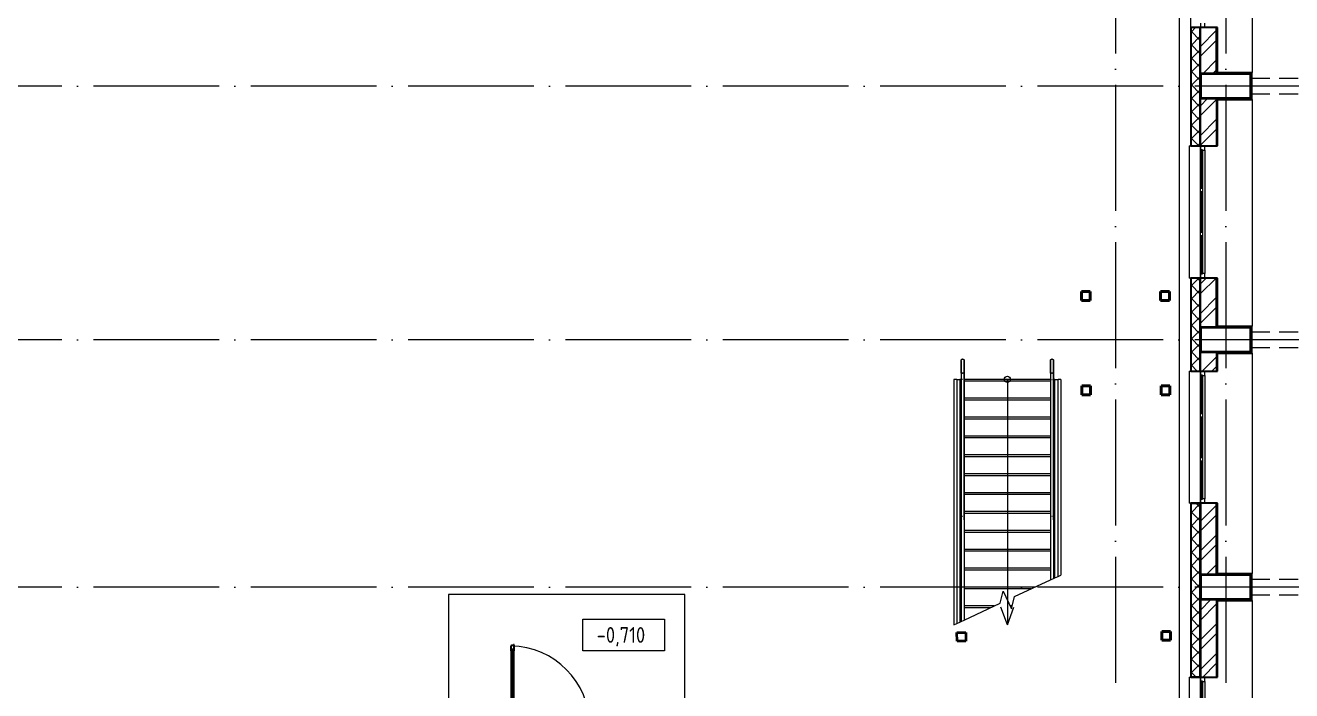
# Model space of a CAD drawing. Header units: millimetres. Extents: x -88595 to 880822, y -1054509 to -148035.
# Drawn here: x 159889 to 180012, y -265129 to -254557 of the extents above; entities that cross this region are included whole.
import ezdxf

# ---------------------------------------------------------------- set-up
doc = ezdxf.new("R2010")
doc.units = ezdxf.units.MM
doc.linetypes.add('ADSK_Линия сетки', pattern=[25, 20, -2.5, 0, -2.5])
doc.linetypes.add('ADSK_Сверху', pattern=[4.5, 3, -1.5])
for name, color, linetype, lineweight in [('_ Окна', 7, 'Continuous', 30), ('Аннотация', 7, 'Continuous', 20), ('Двери', 7, 'Continuous', 9), ('Лестницы', 7, 'Continuous', 9), ('Линии', 7, 'Continuous', 9), ('Несущие колонны', 7, 'Continuous', 18), ('Оборудование', 7, 'Continuous', 18), ('Ограждение', 7, 'Continuous', 9), ('Окна', 7, 'Continuous', 9), ('Оси', 7, 'Continuous', 9), ('Отметки', 7, 'Continuous', 9), ('Перекрытие', 7, 'Continuous', 18), ('Стены', 7, 'Continuous', 18), ('Стены внутренние', 7, 'Continuous', 18), ('Стены наружные', 7, 'Continuous', 18), ('Стены штриховка', 7, 'Continuous', 9), ('Узлы', 7, 'Continuous', 18)]:
    doc.layers.add(name, color=color, linetype=linetype, lineweight=lineweight)
doc.layers.add('Двери открывание', color=7, linetype='Continuous', lineweight=9, true_color=0xc0c0c0)
doc.styles.add('GOST Common_3', font='GOST_Common.ttf', dxfattribs={"width": 0.9, "height": 2.5})

# ---------------------------------------------------------------- blocks, each defined once
blk = doc.blocks.new('1 этаж')
at = {"layer": '_ Окна', "lineweight": 18}
for p, q in [((214693, 673793), (214693, 673723)), ((214763, 673723), (214763, 673793)), ((214693, 671843), (214693, 671773)), ((214693, 671773), (214703, 671773)), ((214723, 671773), (214763, 671773)), ((214763, 671773), (214763, 671843)), ((214703, 669813), (214693, 669813)), ((214693, 669813), (214693, 669743)), ((214763, 669813), (214723, 669813)), ((214763, 669743), (214763, 669813)), ((214693, 668263), (214693, 668193)), ((214693, 668193), (214703, 668193)), ((214723, 668193), (214763, 668193)), ((214763, 668193), (214763, 668263)), ((214703, 666233), (214693, 666233)), ((214693, 666233), (214693, 666163)), ((214763, 666233), (214723, 666233)), ((214763, 666163), (214763, 666233)), ((214693, 663403), (214693, 663333)), ((214693, 663333), (214703, 663333)), ((214723, 663333), (214763, 663333)), ((214763, 663333), (214763, 663403))]:
    blk.add_line(p, q, dxfattribs=at)
at = {"layer": '_ Окна'}
for p, q in [((214723, 671773), (214703, 671773)), ((214703, 671773), (214703, 671178)), ((214723, 671178), (214723, 671773)), ((214703, 671178), (214723, 671178)), ((214723, 671108), (214703, 671108)), ((214703, 671108), (214703, 670478)), ((214723, 670478), (214723, 671108)), ((214703, 670478), (214723, 670478)), ((214723, 670408), (214703, 670408)), ((214703, 670408), (214703, 669813)), ((214723, 669813), (214723, 670408)), ((214703, 669813), (214723, 669813)), ((214723, 668193), (214703, 668193)), ((214703, 668193), (214703, 667598)), ((214723, 667598), (214723, 668193)), ((214703, 667598), (214723, 667598)), ((214723, 667528), (214703, 667528)), ((214703, 667528), (214703, 666898)), ((214723, 666898), (214723, 667528)), ((214703, 666898), (214723, 666898)), ((214723, 666828), (214703, 666828)), ((214703, 666828), (214703, 666233)), ((214723, 666233), (214723, 666828)), ((214703, 666233), (214723, 666233)), ((214723, 663333), (214703, 663333)), ((214703, 663333), (214703, 662738)), ((214723, 662738), (214723, 663333))]:
    blk.add_line(p, q, dxfattribs=at)
at = {"layer": 'Аннотация', "lineweight": 20}
for p, q in [((211623, 664232), (211520, 664514)), ((211623, 664232), (211725, 664514)), ((204877, 663820), (204877, 664320)), ((204877, 664320), (206177, 664320)), ((206177, 664320), (206177, 663820)), ((206177, 663820), (204877, 663820))]:
    blk.add_line(p, q, dxfattribs=at)
blk.add_circle((211623, 668132), 50, dxfattribs=at)
at = {"layer": 'Двери', "lineweight": 30}
for p, q in [((203743, 663897), (203735, 663897)), ((203735, 663897), (203735, 663821)), ((203777, 663906), (203743, 663906)), ((203743, 663906), (203743, 663897)), ((203785, 663915), (203777, 663915)), ((203777, 663915), (203777, 663906)), ((203785, 663821), (203785, 663915)), ((203744, 663821), (203735, 663821)), ((203744, 663839), (203744, 663821)), ((203765, 663839), (203744, 663839)), ((203765, 663821), (203765, 663839)), ((203785, 663821), (203765, 663821))]:
    blk.add_line(p, q, dxfattribs=at)
at = {"layer": 'Двери'}
for p, q in [((203735, 663821), (203735, 662725)), ((203744, 663839), (203744, 662707)), ((203765, 663839), (203744, 663839)), ((203765, 662707), (203765, 663839)), ((203785, 662725), (203785, 663821))]:
    blk.add_line(p, q, dxfattribs=at)
at = {"layer": 'Двери открывание'}
blk.add_arc((203717, 662631), 1266, 0, 89.1853, dxfattribs=at)
at = {"layer": 'Лестницы'}
for p, q in [((210818, 668132), (210773, 668132)), ((210773, 668132), (210773, 664232)), ((210888, 668132), (210868, 668132)), ((210888, 668102), (210868, 668102)), ((212308, 668132), (210938, 668132)), ((212308, 668102), (210938, 668102)), ((212378, 668132), (212358, 668132)), ((212378, 668102), (212358, 668102)), ((212473, 668132), (212428, 668132)), ((212473, 668132), (212473, 665024)), ((210888, 667832), (210868, 667832)), ((210888, 667802), (210868, 667802)), ((212308, 667832), (210938, 667832)), ((212308, 667802), (210938, 667802)), ((212378, 667832), (212358, 667832)), ((212378, 667802), (212358, 667802)), ((210888, 667532), (210868, 667532)), ((210888, 667502), (210868, 667502)), ((212308, 667532), (210938, 667532)), ((212308, 667502), (210938, 667502)), ((212378, 667532), (212358, 667532)), ((212378, 667502), (212358, 667502)), ((210888, 667232), (210868, 667232)), ((210888, 667202), (210868, 667202)), ((212308, 667232), (210938, 667232)), ((212308, 667202), (210938, 667202)), ((212378, 667232), (212358, 667232)), ((212378, 667202), (212358, 667202)), ((210888, 666932), (210868, 666932)), ((210888, 666902), (210868, 666902)), ((212308, 666932), (210938, 666932)), ((212308, 666902), (210938, 666902)), ((212378, 666932), (212358, 666932)), ((212378, 666902), (212358, 666902)), ((210888, 666632), (210868, 666632)), ((210888, 666602), (210868, 666602)), ((212308, 666632), (210938, 666632)), ((212308, 666602), (210938, 666602)), ((212378, 666632), (212358, 666632)), ((212378, 666602), (212358, 666602)), ((210888, 666332), (210868, 666332)), ((210888, 666302), (210868, 666302)), ((212308, 666332), (210938, 666332)), ((212308, 666302), (210938, 666302)), ((212378, 666332), (212358, 666332)), ((212378, 666302), (212358, 666302)), ((210888, 666032), (210868, 666032)), ((210888, 666002), (210868, 666002)), ((212308, 666032), (210938, 666032)), ((212308, 666002), (210938, 666002)), ((212378, 666032), (212358, 666032)), ((212378, 666002), (212358, 666002)), ((210888, 665732), (210868, 665732)), ((210888, 665702), (210868, 665702)), ((212308, 665732), (210938, 665732)), ((212308, 665702), (210938, 665702)), ((212378, 665732), (212358, 665732)), ((212378, 665702), (212358, 665702)), ((210888, 665432), (210868, 665432)), ((210888, 665402), (210868, 665402)), ((212308, 665432), (210938, 665432)), ((212308, 665402), (210938, 665402)), ((212378, 665432), (212358, 665432)), ((212378, 665402), (212358, 665402)), ((210888, 665132), (210868, 665132)), ((210888, 665102), (210868, 665102)), ((212308, 665132), (210938, 665132)), ((212308, 665102), (210938, 665102)), ((212378, 665132), (212358, 665132)), ((212378, 665102), (212358, 665102)), ((211736, 664681), (212308, 664947)), ((212358, 664971), (212378, 664980)), ((212428, 665003), (212473, 665024)), ((210888, 664832), (210868, 664832)), ((210888, 664802), (210868, 664802)), ((212059, 664832), (210938, 664832)), ((211995, 664802), (210938, 664802)), ((211509, 664575), (211556, 664770)), ((211556, 664770), (211689, 664486)), ((211689, 664486), (211736, 664681)), ((210888, 664532), (210868, 664532)), ((210888, 664502), (210868, 664502)), ((210938, 664309), (211509, 664575)), ((211416, 664532), (210938, 664532)), ((211352, 664502), (210938, 664502)), ((211700, 664532), (211667, 664532)), ((211692, 664502), (211681, 664502)), ((210868, 664276), (210888, 664285)), ((210773, 664232), (210818, 664253))]:
    blk.add_line(p, q, dxfattribs=at)
at = {"layer": 'Линии', "linetype": 'ADSK_Сверху', "ltscale": 100}
for p, q in [((215493, 672918), (217243, 672918)), ((215493, 672668), (217243, 672668)), ((215493, 668888), (217243, 668888)), ((215493, 668638), (217243, 668638)), ((215493, 664958), (217243, 664958)), ((215493, 664708), (217243, 664708))]:
    blk.add_line(p, q, dxfattribs=at)
at = {"layer": 'Несущие колонны', "lineweight": 40}
for p, q in [((214693, 672993), (215493, 672993)), ((214693, 672593), (214693, 672993)), ((214693, 672993), (214693, 672593)), ((215493, 672993), (214943, 672993)), ((215493, 672993), (215493, 672593)), ((215493, 672593), (215493, 672993)), ((215493, 672593), (214693, 672593)), ((214943, 672593), (215493, 672593)), ((212799, 669387), (212799, 669527)), ((212799, 669527), (212939, 669527)), ((212939, 669527), (212799, 669527)), ((212799, 669527), (212799, 669387)), ((212939, 669527), (212939, 669387)), ((212939, 669387), (212939, 669527)), ((214059, 669387), (214059, 669527)), ((214059, 669527), (214199, 669527)), ((214199, 669527), (214059, 669527)), ((214059, 669527), (214059, 669387)), ((214199, 669527), (214199, 669387)), ((214199, 669387), (214199, 669527)), ((212939, 669387), (212799, 669387)), ((212799, 669387), (212939, 669387)), ((214199, 669387), (214059, 669387)), ((214059, 669387), (214199, 669387)), ((214693, 668963), (215493, 668963)), ((214693, 668563), (214693, 668963)), ((214693, 668963), (214693, 668563)), ((215493, 668963), (214943, 668963)), ((215493, 668963), (215493, 668563)), ((215493, 668563), (215493, 668963)), ((215493, 668563), (214693, 668563)), ((214943, 668563), (215493, 668563)), ((212807, 667889), (212807, 668029)), ((212807, 668029), (212947, 668029)), ((212947, 668029), (212807, 668029)), ((212807, 668029), (212807, 667889)), ((212947, 668029), (212947, 667889)), ((212947, 667889), (212947, 668029)), ((214067, 667889), (214067, 668029)), ((214067, 668029), (214207, 668029)), ((214207, 668029), (214067, 668029)), ((214067, 668029), (214067, 667889)), ((214207, 668029), (214207, 667889)), ((214207, 667889), (214207, 668029)), ((212947, 667889), (212807, 667889)), ((212807, 667889), (212947, 667889)), ((214207, 667889), (214067, 667889)), ((214067, 667889), (214207, 667889)), ((214693, 665033), (215493, 665033)), ((214693, 664633), (214693, 665033)), ((214693, 665033), (214693, 664633)), ((215493, 665033), (214943, 665033)), ((215493, 665033), (215493, 664633)), ((215493, 664633), (215493, 665033)), ((215493, 664633), (214693, 664633)), ((214943, 664633), (215493, 664633)), ((210822, 664112), (210962, 664113)), ((210823, 663972), (210822, 664112)), ((210962, 664113), (210963, 663973)), ((214077, 663987), (214076, 664127)), ((214076, 664127), (214216, 664127)), ((214216, 664127), (214076, 664127)), ((214076, 664127), (214077, 663987)), ((214216, 664127), (214217, 663987)), ((214217, 663987), (214216, 664127)), ((210963, 663973), (210823, 663972)), ((214217, 663987), (214077, 663987)), ((214077, 663987), (214217, 663987))]:
    blk.add_line(p, q, dxfattribs=at)
at = {"layer": 'Несущие колонны'}
for p, q in [((214943, 672993), (214693, 672993)), ((214693, 672593), (214943, 672593)), ((214943, 668963), (214693, 668963)), ((214693, 668563), (214943, 668563)), ((214943, 665033), (214693, 665033)), ((214693, 664633), (214943, 664633)), ((210822, 664112), (210962, 664113)), ((210823, 663972), (210822, 664112)), ((210962, 664113), (210963, 663973)), ((210963, 663973), (210823, 663972))]:
    blk.add_line(p, q, dxfattribs=at)
at = {"layer": 'Ограждение'}
for p, q in [((215513, 676398), (215513, 673008)), ((215513, 673008), (215508, 673008)), ((215508, 672578), (215513, 672578)), ((215513, 672578), (215513, 668978)), ((215513, 668978), (215508, 668978)), ((215508, 668548), (215513, 668548)), ((215513, 668548), (215513, 665048)), ((210818, 668132), (210868, 668132)), ((210818, 668132), (210818, 664253)), ((210868, 668132), (210868, 664276)), ((210888, 668232), (210888, 668131)), ((210938, 668232), (210888, 668232)), ((210888, 668232), (210888, 668132)), ((210888, 668132), (210888, 664285)), ((210888, 668125), (210888, 665900)), ((210915, 668232), (210910, 668232)), ((210910, 668232), (210913, 668232)), ((210913, 668232), (210915, 668232)), ((210938, 668131), (210938, 668232)), ((210938, 668232), (210938, 668132)), ((210938, 668132), (210938, 664309)), ((210938, 665900), (210938, 668125)), ((212308, 668232), (212308, 668131)), ((212358, 668232), (212308, 668232)), ((212308, 668232), (212308, 668132)), ((212308, 668132), (212308, 664947)), ((212308, 668125), (212308, 665900)), ((212335, 668232), (212330, 668232)), ((212330, 668232), (212333, 668232)), ((212333, 668232), (212335, 668232)), ((212358, 668131), (212358, 668232)), ((212358, 668232), (212358, 668132)), ((212358, 668132), (212358, 664971)), ((212358, 665900), (212358, 668125)), ((212378, 668132), (212428, 668132)), ((212378, 664980), (212378, 668132)), ((212428, 665003), (212428, 668132)), ((212308, 664947), (212358, 664971)), ((212378, 664980), (212428, 665003)), ((212378, 664980), (212428, 665003)), ((215513, 665048), (215508, 665048)), ((215508, 664618), (215513, 664618)), ((215513, 664618), (215513, 661228)), ((210888, 664285), (210938, 664309)), ((210818, 664253), (210868, 664276)), ((210818, 664253), (210868, 664276))]:
    blk.add_line(p, q, dxfattribs=at)
at = {"layer": 'Ограждение', "flags": 128}
for points in [[(210888, 668432), (210888, 668433), (210888, 668434), (210888, 668435), (210888, 668436), (210888, 668437), (210888, 668438), (210889, 668439), (210889, 668439), (210889, 668440), (210890, 668441), (210890, 668442), (210890, 668443), (210891, 668444), (210891, 668445), (210892, 668446), (210892, 668447), (210893, 668447), (210894, 668448), (210894, 668449), (210895, 668450), (210896, 668450), (210897, 668451), (210897, 668451), (210898, 668452), (210899, 668453), (210900, 668453), (210901, 668454), (210902, 668454), (210903, 668455), (210903, 668455), (210904, 668455), (210905, 668456), (210906, 668456), (210907, 668456), (210908, 668456), (210909, 668456), (210910, 668457), (210911, 668457), (210912, 668457), (210913, 668457)], [(210888, 668232), (210888, 668240), (210888, 668248), (210888, 668256), (210888, 668263), (210888, 668271), (210888, 668279), (210888, 668287), (210888, 668295), (210888, 668302), (210888, 668309), (210888, 668317), (210888, 668324), (210888, 668331), (210888, 668338), (210888, 668345), (210888, 668351), (210888, 668357), (210888, 668363), (210888, 668369), (210888, 668375), (210888, 668381), (210888, 668386), (210888, 668391), (210888, 668395), (210888, 668400), (210888, 668404), (210888, 668408), (210888, 668412), (210888, 668415), (210888, 668418), (210888, 668421), (210888, 668423), (210888, 668425), (210888, 668427), (210888, 668429), (210888, 668430), (210888, 668431), (210888, 668431), (210888, 668432), (210888, 668432)], [(210888, 668432), (210888, 668431), (210888, 668431), (210888, 668430), (210888, 668429), (210888, 668428), (210888, 668426), (210888, 668424), (210888, 668421), (210888, 668419), (210888, 668416), (210888, 668413), (210888, 668409), (210888, 668405), (210888, 668401), (210888, 668397), (210888, 668392), (210888, 668387), (210888, 668382), (210888, 668377), (210888, 668371), (210888, 668365), (210888, 668359), (210888, 668353), (210888, 668346), (210888, 668340), (210888, 668333), (210888, 668326), (210888, 668319), (210888, 668311), (210888, 668304), (210888, 668297), (210888, 668289), (210888, 668281), (210888, 668273), (210888, 668266), (210888, 668258), (210888, 668250), (210888, 668242), (210888, 668234), (210888, 668232)], [(210913, 668457), (210914, 668457), (210915, 668457), (210916, 668456), (210917, 668456), (210917, 668456), (210918, 668456), (210919, 668456), (210920, 668455), (210921, 668455), (210922, 668455), (210923, 668454), (210924, 668454), (210925, 668453), (210926, 668453), (210927, 668452), (210927, 668452), (210928, 668451), (210929, 668450), (210930, 668450), (210930, 668449), (210931, 668448), (210932, 668448), (210932, 668447), (210933, 668446), (210934, 668445), (210934, 668444), (210935, 668443), (210935, 668443), (210935, 668442), (210936, 668441), (210936, 668440), (210936, 668439), (210937, 668438), (210937, 668437), (210937, 668436), (210937, 668435), (210937, 668434), (210937, 668433), (210938, 668432), (210938, 668432)], [(210938, 668232), (210938, 668240), (210938, 668248), (210938, 668256), (210938, 668263), (210938, 668271), (210938, 668279), (210938, 668287), (210938, 668295), (210938, 668302), (210938, 668309), (210938, 668317), (210938, 668324), (210938, 668331), (210938, 668338), (210938, 668345), (210938, 668351), (210938, 668357), (210938, 668363), (210938, 668369), (210938, 668375), (210938, 668381), (210938, 668386), (210938, 668391), (210938, 668395), (210938, 668400), (210938, 668404), (210938, 668408), (210938, 668412), (210938, 668415), (210938, 668418), (210938, 668421), (210938, 668423), (210938, 668425), (210938, 668427), (210938, 668429), (210938, 668430), (210938, 668431), (210938, 668431), (210938, 668432), (210938, 668432)], [(210938, 668432), (210938, 668431), (210938, 668431), (210938, 668430), (210938, 668429), (210938, 668428), (210938, 668426), (210938, 668424), (210938, 668421), (210938, 668419), (210938, 668416), (210938, 668413), (210938, 668409), (210938, 668405), (210938, 668401), (210938, 668397), (210938, 668392), (210938, 668387), (210938, 668382), (210938, 668377), (210938, 668371), (210938, 668365), (210938, 668359), (210938, 668353), (210938, 668346), (210938, 668340), (210938, 668333), (210938, 668326), (210938, 668319), (210938, 668311), (210938, 668304), (210938, 668297), (210938, 668289), (210938, 668281), (210938, 668273), (210938, 668266), (210938, 668258), (210938, 668250), (210938, 668242), (210938, 668234), (210938, 668232)], [(212308, 668432), (212308, 668433), (212308, 668434), (212308, 668435), (212308, 668436), (212308, 668437), (212308, 668438), (212309, 668439), (212309, 668439), (212309, 668440), (212310, 668441), (212310, 668442), (212310, 668443), (212311, 668444), (212311, 668445), (212312, 668446), (212312, 668447), (212313, 668447), (212314, 668448), (212314, 668449), (212315, 668450), (212316, 668450), (212317, 668451), (212317, 668451), (212318, 668452), (212319, 668453), (212320, 668453), (212321, 668454), (212322, 668454), (212323, 668455), (212323, 668455), (212324, 668455), (212325, 668456), (212326, 668456), (212327, 668456), (212328, 668456), (212329, 668456), (212330, 668457), (212331, 668457), (212332, 668457), (212333, 668457)], [(212308, 668232), (212308, 668240), (212308, 668248), (212308, 668256), (212308, 668263), (212308, 668271), (212308, 668279), (212308, 668287), (212308, 668295), (212308, 668302), (212308, 668309), (212308, 668317), (212308, 668324), (212308, 668331), (212308, 668338), (212308, 668345), (212308, 668351), (212308, 668357), (212308, 668363), (212308, 668369), (212308, 668375), (212308, 668381), (212308, 668386), (212308, 668391), (212308, 668395), (212308, 668400), (212308, 668404), (212308, 668408), (212308, 668412), (212308, 668415), (212308, 668418), (212308, 668421), (212308, 668423), (212308, 668425), (212308, 668427), (212308, 668429), (212308, 668430), (212308, 668431), (212308, 668431), (212308, 668432), (212308, 668432)], [(212308, 668432), (212308, 668431), (212308, 668431), (212308, 668430), (212308, 668429), (212308, 668428), (212308, 668426), (212308, 668424), (212308, 668421), (212308, 668419), (212308, 668416), (212308, 668413), (212308, 668409), (212308, 668405), (212308, 668401), (212308, 668397), (212308, 668392), (212308, 668387), (212308, 668382), (212308, 668377), (212308, 668371), (212308, 668365), (212308, 668359), (212308, 668353), (212308, 668346), (212308, 668340), (212308, 668333), (212308, 668326), (212308, 668319), (212308, 668311), (212308, 668304), (212308, 668297), (212308, 668289), (212308, 668281), (212308, 668273), (212308, 668266), (212308, 668258), (212308, 668250), (212308, 668242), (212308, 668234), (212308, 668232)], [(212333, 668457), (212334, 668457), (212335, 668457), (212336, 668456), (212337, 668456), (212337, 668456), (212338, 668456), (212339, 668456), (212340, 668455), (212341, 668455), (212342, 668455), (212343, 668454), (212344, 668454), (212345, 668453), (212346, 668453), (212347, 668452), (212347, 668452), (212348, 668451), (212349, 668450), (212350, 668450), (212350, 668449), (212351, 668448), (212352, 668448), (212352, 668447), (212353, 668446), (212354, 668445), (212354, 668444), (212355, 668443), (212355, 668443), (212355, 668442), (212356, 668441), (212356, 668440), (212356, 668439), (212357, 668438), (212357, 668437), (212357, 668436), (212357, 668435), (212357, 668434), (212357, 668433), (212358, 668432), (212358, 668432)], [(212358, 668232), (212358, 668240), (212358, 668248), (212358, 668256), (212358, 668263), (212358, 668271), (212358, 668279), (212358, 668287), (212358, 668295), (212358, 668302), (212358, 668309), (212358, 668317), (212358, 668324), (212358, 668331), (212358, 668338), (212358, 668345), (212358, 668351), (212358, 668357), (212358, 668363), (212358, 668369), (212358, 668375), (212358, 668381), (212358, 668386), (212358, 668391), (212358, 668395), (212358, 668400), (212358, 668404), (212358, 668408), (212358, 668412), (212358, 668415), (212358, 668418), (212358, 668421), (212358, 668423), (212358, 668425), (212358, 668427), (212358, 668429), (212358, 668430), (212358, 668431), (212358, 668431), (212358, 668432), (212358, 668432)], [(212358, 668432), (212358, 668431), (212358, 668431), (212358, 668430), (212358, 668429), (212358, 668428), (212358, 668426), (212358, 668424), (212358, 668421), (212358, 668419), (212358, 668416), (212358, 668413), (212358, 668409), (212358, 668405), (212358, 668401), (212358, 668397), (212358, 668392), (212358, 668387), (212358, 668382), (212358, 668377), (212358, 668371), (212358, 668365), (212358, 668359), (212358, 668353), (212358, 668346), (212358, 668340), (212358, 668333), (212358, 668326), (212358, 668319), (212358, 668311), (212358, 668304), (212358, 668297), (212358, 668289), (212358, 668281), (212358, 668273), (212358, 668266), (212358, 668258), (212358, 668250), (212358, 668242), (212358, 668234), (212358, 668232)], [(210915, 665954), (210913, 665954), (210910, 665954)], [(212335, 665954), (212333, 665954), (212330, 665954)]]:
    blk.add_lwpolyline(points, dxfattribs=at)
at = {"layer": 'Ограждение'}
for points in [[(210915, 668132), (210914, 668132), (210913, 668132), (210911, 668132), (210910, 668132)], [(212330, 668132), (212331, 668132), (212333, 668132), (212334, 668132), (212335, 668132)]]:
    blk.add_open_spline(points, degree=3, dxfattribs=at)
at = {"layer": 'Окна'}
for p, q in [((214513, 671843), (214543, 671843)), ((214513, 671843), (214513, 669743)), ((214692, 669743), (214692, 671843)), ((214693, 669813), (214693, 671773)), ((214763, 671773), (214763, 669813)), ((214723, 671178), (214723, 671108)), ((214723, 670478), (214723, 670408)), ((214543, 669743), (214513, 669743)), ((214513, 668263), (214543, 668263)), ((214513, 668263), (214513, 666163)), ((214692, 666163), (214692, 668263)), ((214693, 666233), (214693, 668193)), ((214763, 668193), (214763, 666233)), ((214723, 667598), (214723, 667528)), ((214723, 666898), (214723, 666828)), ((214543, 666163), (214513, 666163)), ((214513, 663403), (214543, 663403)), ((214513, 663403), (214513, 661303)), ((214692, 661303), (214692, 663403)), ((214693, 661373), (214693, 663333)), ((214763, 663333), (214763, 661373))]:
    blk.add_line(p, q, dxfattribs=at)
at = {"layer": 'Оси', "linetype": 'ADSK_Линия сетки', "ltscale": 100}
for p, q in [((213343, 697813), (213343, 631836)), ((215093, 697813), (215093, 631836)), ((221600, 672793), (175520, 672793)), ((221600, 668763), (175520, 668763)), ((221600, 664833), (175520, 664833))]:
    blk.add_line(p, q, dxfattribs=at)
at = {"layer": 'Отметки', "lineweight": 20}
blk.add_line((205566, 663820), (205527, 663820), dxfattribs=at)
at = {"layer": 'Перекрытие', "color": 49, "ltscale": 100, "true_color": 0x464646}
for p, q in [((206498, 664715), (202743, 664715)), ((202743, 664715), (202743, 662765)), ((206498, 662765), (206498, 664715))]:
    blk.add_line(p, q, dxfattribs=at)
at = {"layer": 'Стены'}
for p, q in [((214358, 660965), (214358, 676661)), ((214538, 671843), (214538, 676534)), ((214538, 668263), (214538, 669743)), ((214538, 663403), (214538, 666163))]:
    blk.add_line(p, q, dxfattribs=at)
at = {"layer": 'Стены внутренние'}
blk.add_line((214541, 673723), (214541, 675823), dxfattribs=at)
at = {"layer": 'Стены внутренние', "lineweight": 30}
for p, q in [((214541, 673723), (214541, 671843)), ((214683, 673723), (214541, 673723)), ((214541, 671843), (214683, 671843)), ((214541, 669743), (214541, 668263)), ((214683, 669743), (214541, 669743)), ((214541, 668263), (214683, 668263)), ((214541, 666163), (214541, 663403)), ((214683, 666163), (214541, 666163)), ((214541, 663403), (214683, 663403))]:
    blk.add_line(p, q, dxfattribs=at)
at = {"layer": 'Стены внутренние', "linetype": 'Continuous', "lineweight": 9}
for p, q in [((214543, 673701), (214542, 673702)), ((214543, 673650), (214613, 673721)), ((214683, 673524), (214543, 673664)), ((214543, 673438), (214683, 673578)), ((214683, 673312), (214543, 673452)), ((214543, 673226), (214683, 673366)), ((214683, 673100), (214543, 673240)), ((214543, 673014), (214683, 673154)), ((214683, 672888), (214543, 673028)), ((214543, 672802), (214683, 672942)), ((214683, 672676), (214543, 672816)), ((214543, 672590), (214683, 672730)), ((214683, 672464), (214543, 672604)), ((214543, 672377), (214683, 672517)), ((214683, 672252), (214543, 672392)), ((214543, 672165), (214683, 672305)), ((214683, 672039), (214543, 672179)), ((214543, 671953), (214683, 672093)), ((214665, 671845), (214543, 671967)), ((214604, 671845), (214604, 671844)), ((214646, 671845), (214683, 671881)), ((214543, 669620), (214664, 669741)), ((214600, 669741), (214599, 669743)), ((214683, 669706), (214648, 669741)), ((214683, 669494), (214543, 669634)), ((214543, 669408), (214683, 669548)), ((214683, 669282), (214543, 669422)), ((214543, 669195), (214683, 669335)), ((214683, 669070), (214543, 669210)), ((214543, 668983), (214683, 669123)), ((214683, 668858), (214543, 668998)), ((214543, 668771), (214683, 668911)), ((214683, 668645), (214543, 668785)), ((214543, 668559), (214683, 668699)), ((214683, 668433), (214543, 668573)), ((214543, 668347), (214683, 668487)), ((214639, 668265), (214543, 668361)), ((214542, 668282), (214541, 668280)), ((214673, 668265), (214683, 668275)), ((214543, 666013), (214683, 666153)), ((214683, 666100), (214622, 666161)), ((214683, 665888), (214543, 666028)), ((214543, 665801), (214683, 665941)), ((214683, 665676), (214543, 665816)), ((214543, 665589), (214683, 665729)), ((214683, 665463), (214543, 665603)), ((214543, 665377), (214683, 665517)), ((214543, 665439), (214541, 665436)), ((214683, 665251), (214543, 665391)), ((214543, 665165), (214683, 665305)), ((214683, 665039), (214543, 665179)), ((214543, 664953), (214683, 665093)), ((214683, 664827), (214543, 664967)), ((214543, 664741), (214683, 664881)), ((214543, 664760), (214541, 664764)), ((214683, 664615), (214543, 664755)), ((214543, 664626), (214541, 664623)), ((214543, 664528), (214683, 664668)), ((214683, 664403), (214543, 664543)), ((214543, 664316), (214683, 664456)), ((214683, 664191), (214543, 664331)), ((214543, 664104), (214683, 664244)), ((214683, 663978), (214543, 664118)), ((214543, 663892), (214683, 664032)), ((214683, 663766), (214543, 663906)), ((214543, 663680), (214683, 663820)), ((214683, 663554), (214543, 663694)), ((214543, 663468), (214683, 663608)), ((214620, 663405), (214543, 663482))]:
    blk.add_line(p, q, dxfattribs=at)
at = {"layer": 'Стены наружные', "lineweight": 30}
for p, q in [((214963, 673723), (214683, 673723)), ((214693, 671843), (214693, 673723)), ((214963, 673008), (214963, 673723)), ((214943, 672993), (215493, 672993)), ((214958, 673008), (215508, 673008)), ((215493, 672993), (215493, 672593)), ((215508, 672578), (215508, 673008)), ((215493, 672593), (214943, 672593)), ((214963, 672578), (215508, 672578)), ((214963, 671843), (214963, 672578)), ((214683, 671843), (214963, 671843)), ((214963, 669743), (214683, 669743)), ((214693, 668263), (214693, 669743)), ((214963, 668978), (214963, 669743)), ((214943, 668963), (215493, 668963)), ((214958, 668978), (215508, 668978)), ((215493, 668963), (215493, 668563)), ((215508, 668548), (215508, 668978)), ((215493, 668563), (214943, 668563)), ((214963, 668548), (215508, 668548)), ((214963, 668263), (214963, 668548)), ((214683, 668263), (214963, 668263)), ((214963, 666163), (214683, 666163)), ((214693, 666163), (214693, 663403)), ((214963, 665048), (214963, 666163)), ((214943, 665033), (215493, 665033)), ((214958, 665048), (215508, 665048)), ((215493, 665033), (215493, 664633)), ((215508, 664618), (215508, 665048)), ((215493, 664633), (214943, 664633)), ((214963, 664618), (215508, 664618)), ((214963, 663403), (214963, 664618)), ((214683, 663403), (214963, 663403))]:
    blk.add_line(p, q, dxfattribs=at)
at = {"layer": 'Стены наружные', "linetype": 'Continuous', "lineweight": 9}
for p, q in [((214693, 673702), (214683, 673702)), ((214693, 673602), (214683, 673602)), ((214693, 673424), (214943, 673674)), ((214943, 673626), (214958, 673641)), ((214958, 673712), (214963, 673717)), ((214958, 673641), (214963, 673646)), ((214958, 673570), (214963, 673575)), ((214693, 673502), (214683, 673502)), ((214693, 673402), (214683, 673402)), ((214693, 673267), (214943, 673517)), ((214958, 673499), (214963, 673504)), ((214958, 673429), (214963, 673434)), ((214958, 673358), (214963, 673363)), ((214693, 673302), (214683, 673302)), ((214693, 673202), (214683, 673202)), ((214733, 672993), (214943, 673203)), ((214943, 673202), (214958, 673217)), ((214958, 673287), (214963, 673292)), ((214958, 673217), (214963, 673222)), ((214958, 673146), (214963, 673151)), ((214693, 673102), (214683, 673102)), ((214693, 673002), (214683, 673002)), ((214890, 672993), (214943, 673046)), ((214958, 673075), (214963, 673080)), ((214961, 673008), (214963, 673010)), ((215158, 672993), (215173, 673008)), ((214693, 672902), (214683, 672902)), ((214693, 672802), (214683, 672802)), ((215493, 672903), (215508, 672918)), ((214693, 672702), (214683, 672702)), ((214693, 672602), (214683, 672602)), ((214693, 672481), (214804, 672593)), ((214693, 672324), (214943, 672574)), ((215167, 672578), (215182, 672593)), ((214693, 672502), (214683, 672502)), ((214693, 672402), (214683, 672402)), ((214943, 672353), (214958, 672368)), ((214958, 672510), (214963, 672515)), ((214958, 672439), (214963, 672444)), ((214958, 672368), (214963, 672373)), ((214693, 672302), (214683, 672302)), ((214693, 672202), (214683, 672202)), ((214693, 672010), (214943, 672260)), ((214958, 672297), (214963, 672302)), ((214958, 672227), (214963, 672232)), ((214958, 672156), (214963, 672161)), ((214693, 672102), (214683, 672102)), ((214693, 672002), (214683, 672002)), ((214693, 671853), (214943, 672103)), ((214943, 671929), (214958, 671944)), ((214958, 672085), (214963, 672090)), ((214958, 672015), (214963, 672020)), ((214958, 671944), (214963, 671949)), ((214693, 671902), (214683, 671902)), ((214958, 671873), (214963, 671878)), ((214693, 669652), (214783, 669743)), ((214693, 669495), (214940, 669743)), ((214693, 669702), (214683, 669702)), ((214693, 669602), (214683, 669602)), ((214958, 669681), (214963, 669686)), ((214958, 669610), (214963, 669615)), ((214958, 669540), (214963, 669545)), ((214693, 669502), (214683, 669502)), ((214693, 669402), (214683, 669402)), ((214693, 669181), (214943, 669431)), ((214943, 669383), (214958, 669398)), ((214958, 669469), (214963, 669474)), ((214958, 669398), (214963, 669403)), ((214958, 669328), (214963, 669333)), ((214693, 669302), (214683, 669302)), ((214693, 669202), (214683, 669202)), ((214693, 669024), (214943, 669274)), ((214958, 669257), (214963, 669262)), ((214958, 669186), (214963, 669191)), ((214958, 669115), (214963, 669120)), ((214693, 669102), (214683, 669102)), ((214693, 669002), (214683, 669002)), ((214946, 668963), (214958, 668974)), ((214958, 669045), (214963, 669050)), ((214958, 668974), (214961, 668978)), ((214961, 668978), (214963, 668979)), ((215371, 668963), (215386, 668978)), ((214693, 668902), (214683, 668902)), ((214693, 668802), (214683, 668802)), ((214693, 668702), (214683, 668702)), ((214693, 668602), (214683, 668602)), ((214693, 668552), (214703, 668563)), ((214943, 668535), (214956, 668548)), ((214956, 668548), (214971, 668563)), ((215380, 668548), (215395, 668563)), ((215493, 668660), (215508, 668675)), ((214693, 668502), (214683, 668502)), ((214693, 668402), (214683, 668402)), ((214693, 668302), (214683, 668302)), ((214717, 668263), (214943, 668488)), ((214874, 668263), (214943, 668331)), ((214958, 668479), (214963, 668484)), ((214958, 668408), (214963, 668413)), ((214958, 668338), (214963, 668343)), ((214958, 668267), (214963, 668272)), ((214693, 666102), (214683, 666102)), ((214693, 665881), (214943, 666131)), ((214958, 666146), (214963, 666151)), ((214693, 666002), (214683, 666002)), ((214693, 665902), (214683, 665902)), ((214693, 665724), (214943, 665974)), ((214943, 665989), (214958, 666004)), ((214958, 666075), (214963, 666080)), ((214958, 666004), (214963, 666009)), ((214958, 665933), (214963, 665938)), ((214693, 665802), (214683, 665802)), ((214693, 665702), (214683, 665702)), ((214958, 665863), (214963, 665868)), ((214958, 665792), (214963, 665797)), ((214958, 665721), (214963, 665726)), ((214693, 665602), (214683, 665602)), ((214693, 665502), (214683, 665502)), ((214693, 665409), (214943, 665659)), ((214693, 665252), (214943, 665502)), ((214943, 665565), (214958, 665580)), ((214958, 665651), (214963, 665656)), ((214958, 665580), (214963, 665585)), ((214958, 665509), (214963, 665514)), ((214693, 665402), (214683, 665402)), ((214693, 665302), (214683, 665302)), ((214958, 665438), (214963, 665443)), ((214958, 665368), (214963, 665373)), ((214958, 665297), (214963, 665302)), ((214693, 665202), (214683, 665202)), ((214693, 665102), (214683, 665102)), ((214787, 665033), (214943, 665188)), ((214943, 665141), (214958, 665156)), ((214958, 665226), (214963, 665231)), ((214958, 665156), (214963, 665161)), ((214958, 665085), (214963, 665090)), ((214693, 665002), (214683, 665002)), ((214693, 664902), (214683, 664902)), ((215259, 665033), (215274, 665048)), ((214693, 664802), (214683, 664802)), ((214693, 664702), (214683, 664702)), ((215493, 664842), (215508, 664857)), ((214693, 664602), (214683, 664602)), ((214693, 664502), (214683, 664502)), ((214693, 664466), (214859, 664633)), ((214693, 664309), (214943, 664559)), ((214958, 664590), (214963, 664595)), ((214958, 664519), (214963, 664524)), ((215268, 664618), (215283, 664633)), ((214693, 664402), (214683, 664402)), ((214693, 664302), (214683, 664302)), ((214943, 664292), (214958, 664307)), ((214958, 664449), (214963, 664454)), ((214958, 664378), (214963, 664383)), ((214958, 664307), (214963, 664312)), ((214693, 664202), (214683, 664202)), ((214693, 664102), (214683, 664102)), ((214693, 663995), (214943, 664245)), ((214693, 663838), (214943, 664088)), ((214958, 664236), (214963, 664241)), ((214958, 664166), (214963, 664171)), ((214958, 664095), (214963, 664100)), ((214693, 664002), (214683, 664002)), ((214693, 663902), (214683, 663902)), ((214943, 663868), (214958, 663883)), ((214958, 664024), (214963, 664029)), ((214958, 663954), (214963, 663959)), ((214958, 663883), (214963, 663888)), ((214693, 663802), (214683, 663802)), ((214693, 663702), (214683, 663702)), ((214693, 663523), (214943, 663773)), ((214958, 663812), (214963, 663817)), ((214958, 663741), (214963, 663746)), ((214958, 663671), (214963, 663676)), ((214693, 663602), (214683, 663602)), ((214693, 663502), (214683, 663502)), ((214729, 663403), (214943, 663616)), ((214958, 663600), (214963, 663605)), ((214958, 663529), (214963, 663534)), ((214943, 663444), (214958, 663459)), ((214958, 663459), (214963, 663464))]:
    blk.add_line(p, q, dxfattribs=at)
at = {"layer": 'Стены наружные'}
for p, q in [((214693, 672993), (214943, 672993)), ((214943, 672593), (214693, 672593)), ((214693, 668963), (214943, 668963)), ((214943, 668563), (214693, 668563)), ((214693, 665033), (214943, 665033)), ((214943, 664633), (214693, 664633))]:
    blk.add_line(p, q, dxfattribs=at)
at = {"layer": 'Стены штриховка'}
for p, q in [((214543, 671845), (214543, 673721)), ((214543, 673721), (214683, 673721)), ((214683, 671843), (214683, 673723)), ((214943, 672993), (214943, 673723)), ((214958, 673723), (214958, 672993)), ((214943, 672593), (214943, 671843)), ((214963, 672578), (214943, 672578)), ((214958, 671843), (214958, 672578)), ((214683, 671845), (214543, 671845)), ((214543, 668265), (214543, 669741)), ((214543, 669741), (214683, 669741)), ((214683, 668263), (214683, 669743)), ((214943, 668963), (214943, 669743)), ((214958, 669743), (214958, 668963)), ((214943, 668563), (214943, 668263)), ((214963, 668548), (214943, 668548)), ((214958, 668263), (214958, 668548)), ((214683, 668265), (214543, 668265)), ((214543, 663405), (214543, 666161)), ((214543, 666161), (214683, 666161)), ((214683, 663403), (214683, 666163)), ((214943, 665033), (214943, 666163)), ((214958, 666163), (214958, 665033)), ((214943, 664633), (214943, 663403)), ((214963, 664618), (214943, 664618)), ((214958, 663403), (214958, 664618)), ((214683, 663405), (214543, 663405))]:
    blk.add_line(p, q, dxfattribs=at)
at = {"layer": 'Узлы'}
blk.add_line((211623, 668132), (211623, 664232), dxfattribs=at)
at = {"layer": 'Отметки', "style": 'GOST Common_3', "width": 0.9}
blk.add_text('-0,710', height=250, dxfattribs=at).set_placement((205097, 663947))

msp = doc.modelspace()

# ---------------------------------------------------------------- block references
at = {"layer": 'Оборудование', "color": 5, "true_color": 0x0000ff}
msp.add_blockref('1 этаж', (-36129, -928315), dxfattribs=at)

doc.saveas('drawing.dxf')
